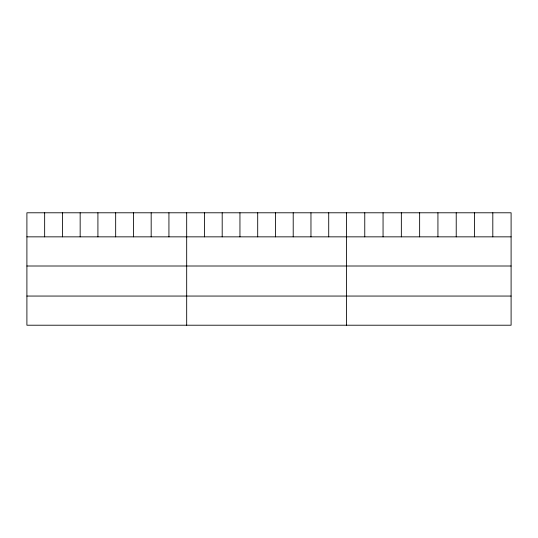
<?xml version="1.0" encoding="UTF-8"?>
<svg xmlns="http://www.w3.org/2000/svg" width="538" height="538" viewBox="0 0 538 538"><rect width="100%" height="100%" fill="white"/><g stroke="black" fill="none" stroke-linecap="round" stroke-linejoin="round"><path stroke-width="0.81" d="M511.1 236.848L511.1 325.214L26.9 325.214L26.9 212.786L511.1 212.786L511.1 236.848L26.9 236.848M26.9 266.007L511.1 266.007M26.9 296.055L511.1 296.055M492.808 212.786L492.808 236.848M474.516 212.786L474.516 236.848M456.224 212.786L456.224 236.848M437.932 212.786L437.932 236.848M419.64 212.786L419.64 236.848M401.348 212.786L401.348 236.848M383.056 212.786L383.056 236.848M364.764 212.786L364.764 236.848M346.472 212.786L346.472 325.214M328.718 212.786L328.718 236.848M310.964 212.786L310.964 236.848M293.21 212.786L293.21 236.848M275.456 212.786L275.456 236.848M257.702 212.786L257.702 236.848M239.948 212.786L239.948 236.848M222.194 212.786L222.194 236.848M204.44 212.786L204.44 236.848M186.686 212.786L186.686 325.214M168.932 212.786L168.932 236.848M151.178 212.786L151.178 236.848M133.424 212.786L133.424 236.848M115.67 212.786L115.67 236.848M97.916 212.786L97.916 236.848M80.162 212.786L80.162 236.848M62.408 212.786L62.408 236.848M44.654 212.786L44.654 236.848"/></g></svg>
